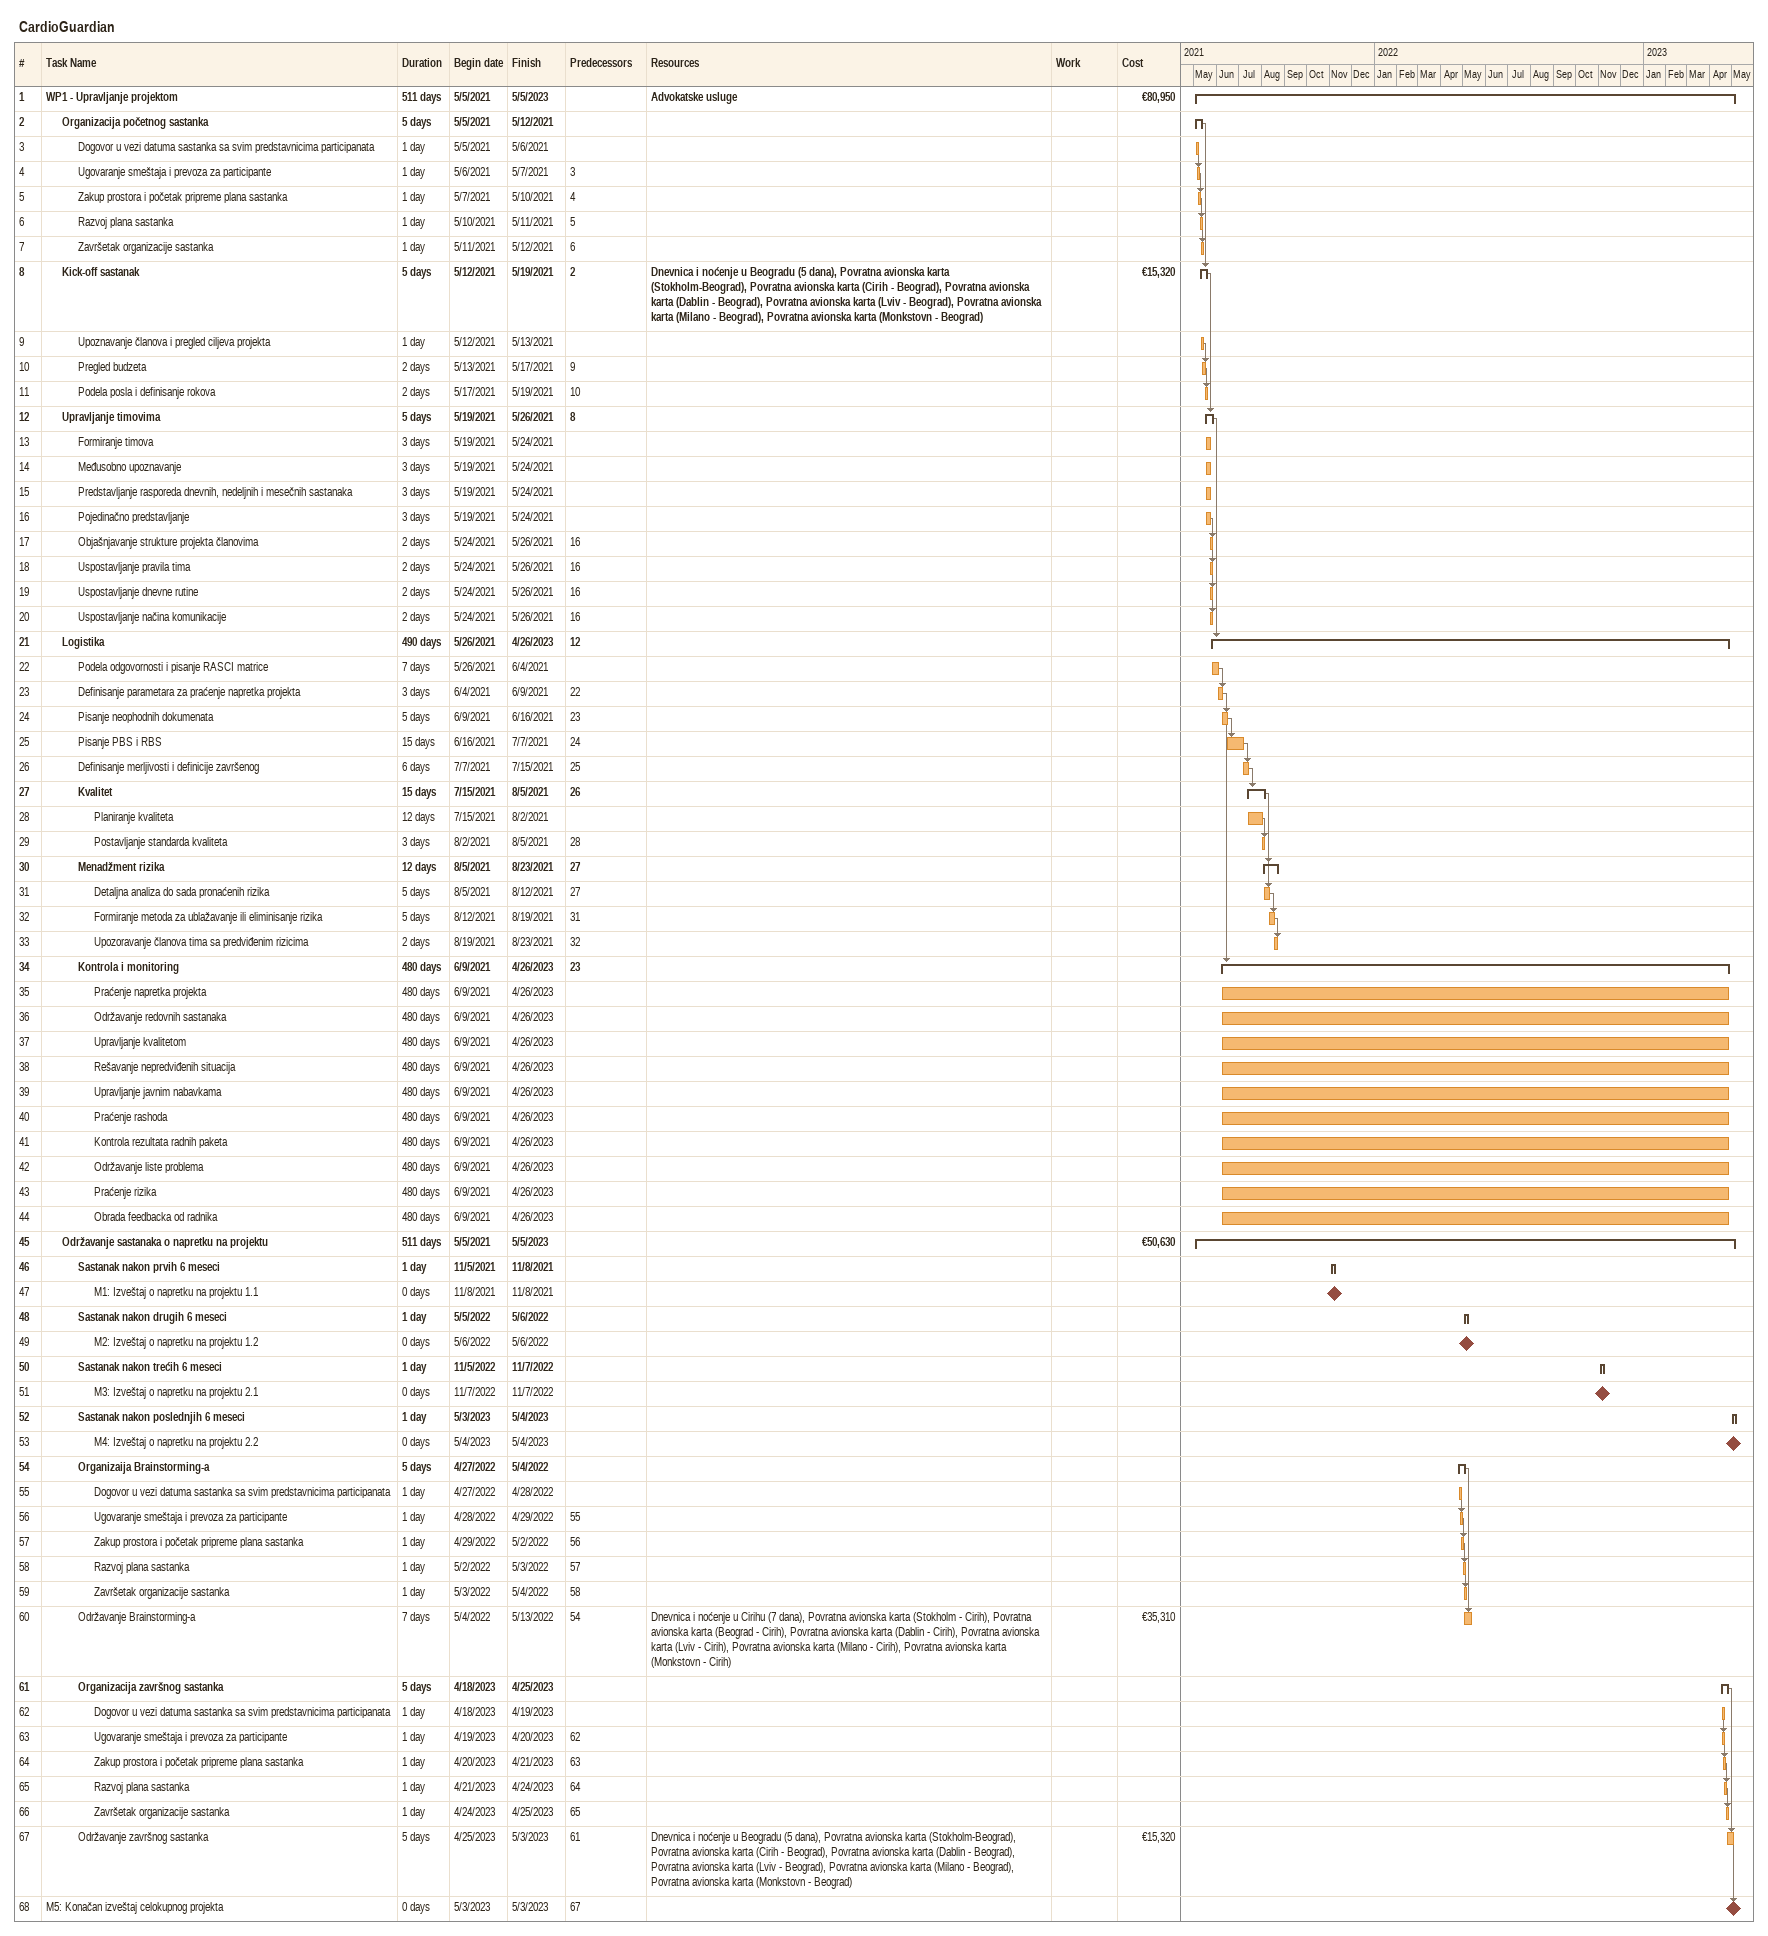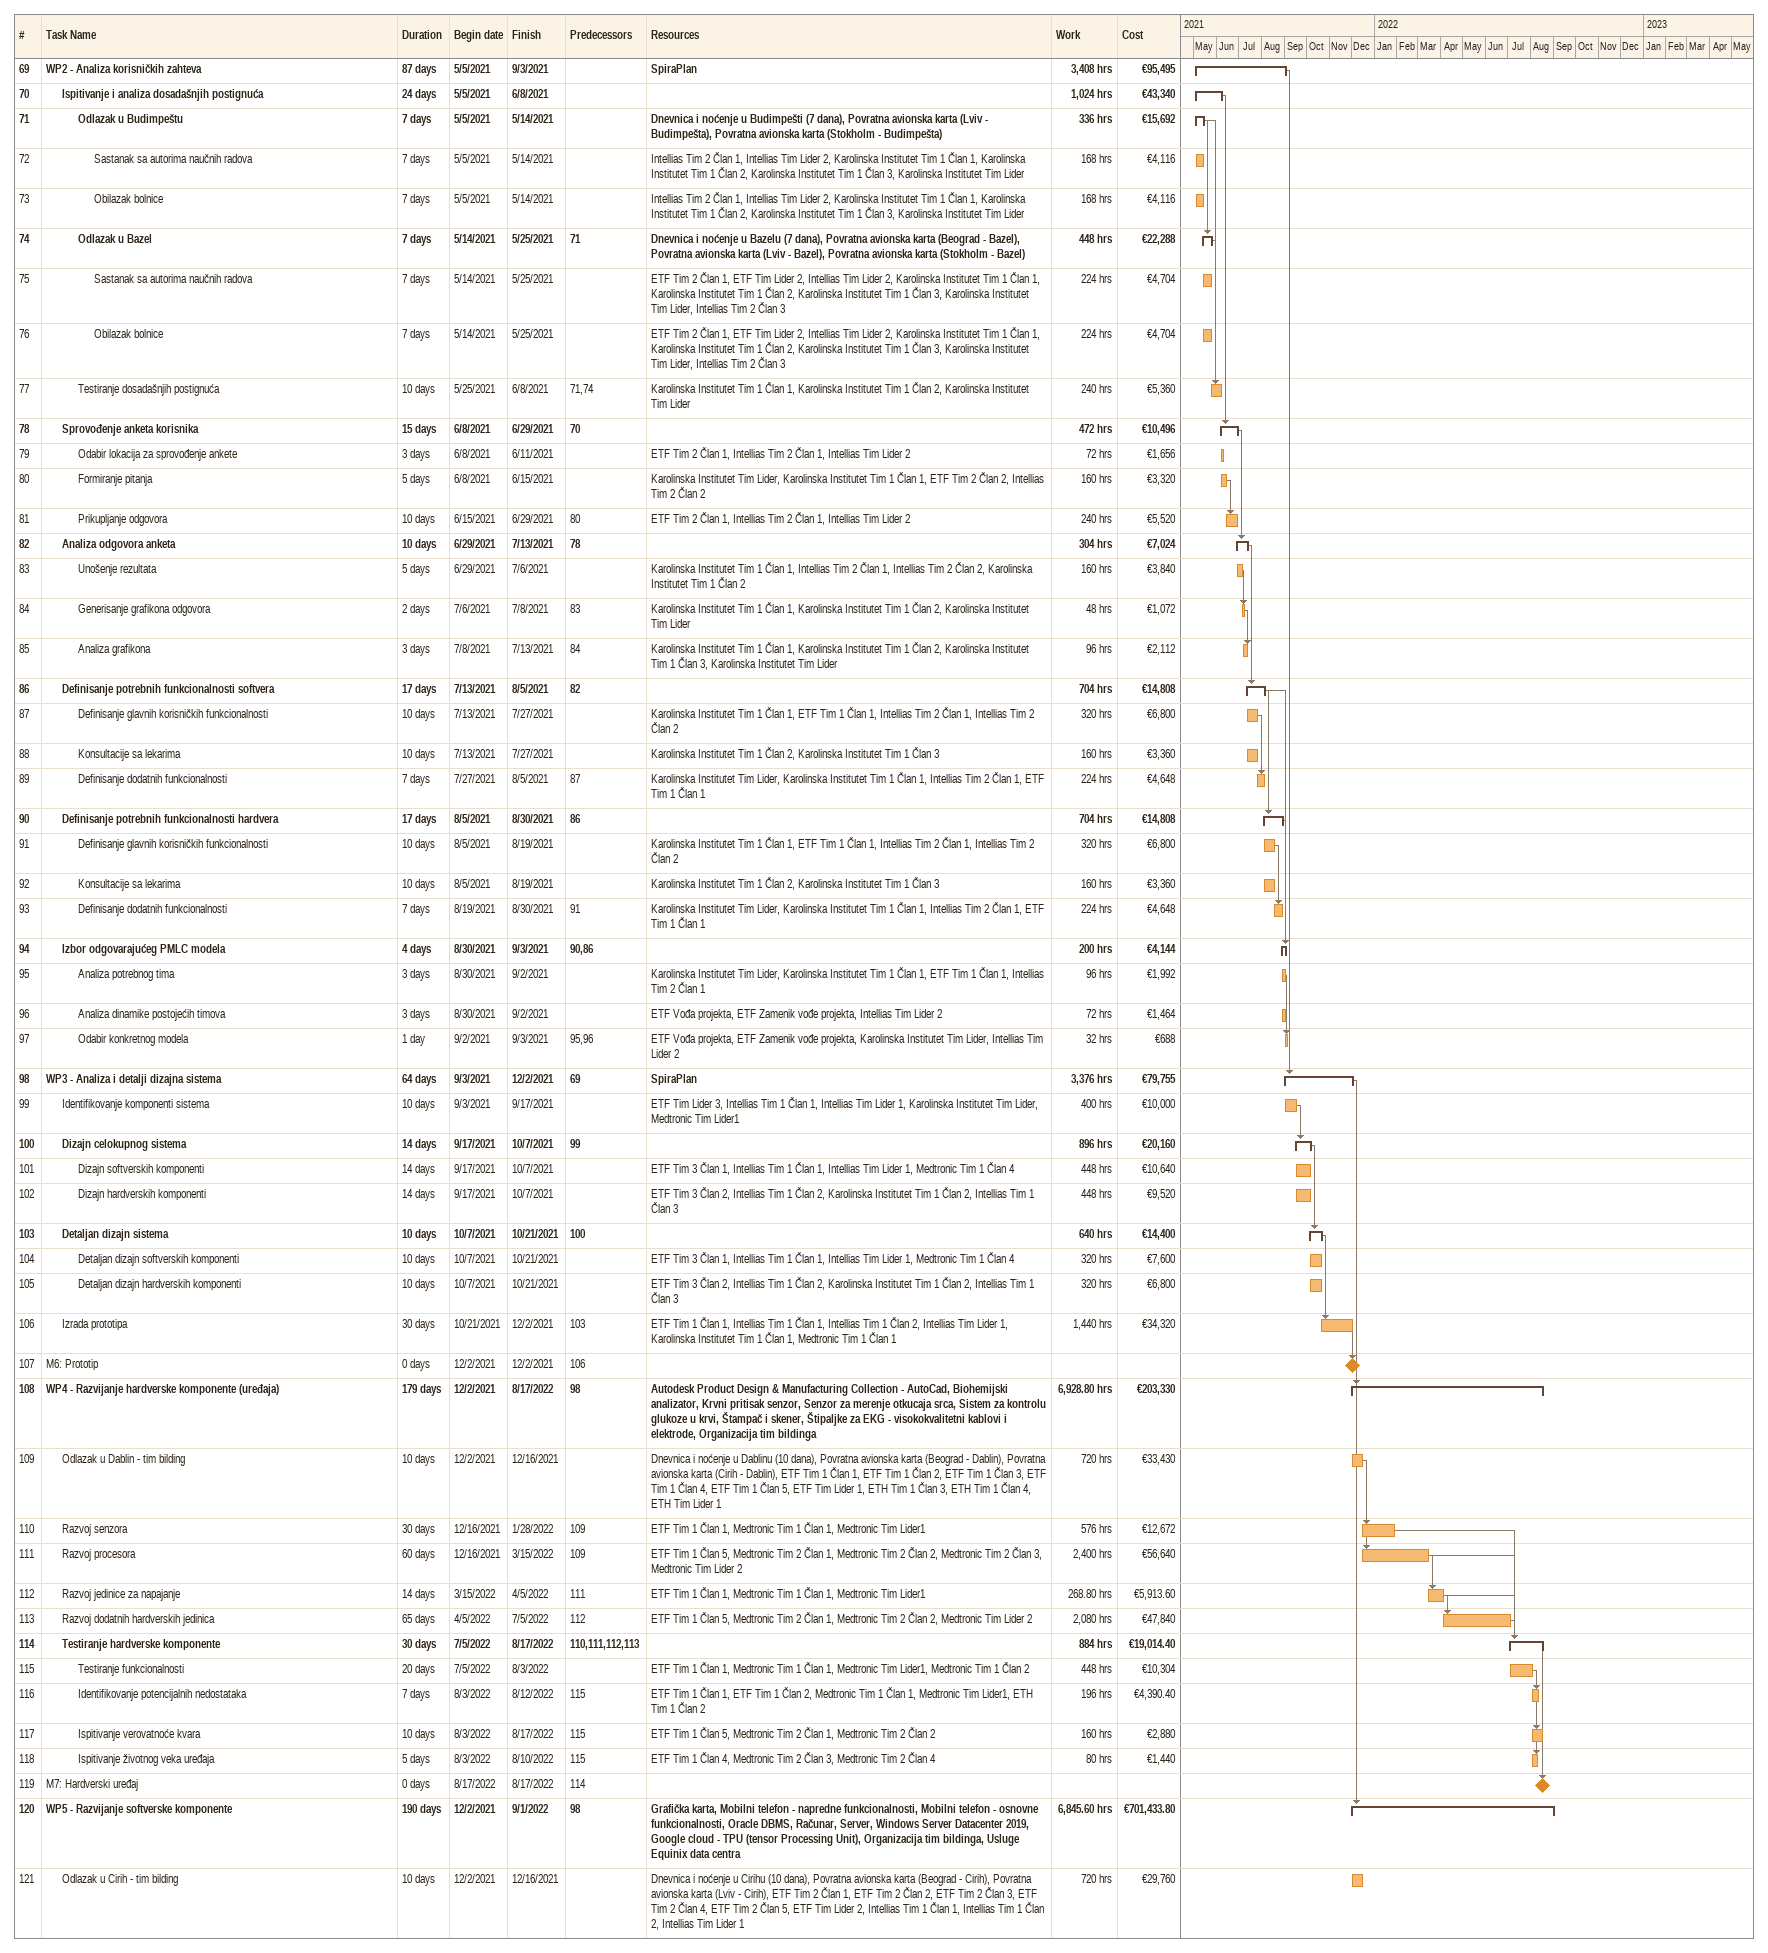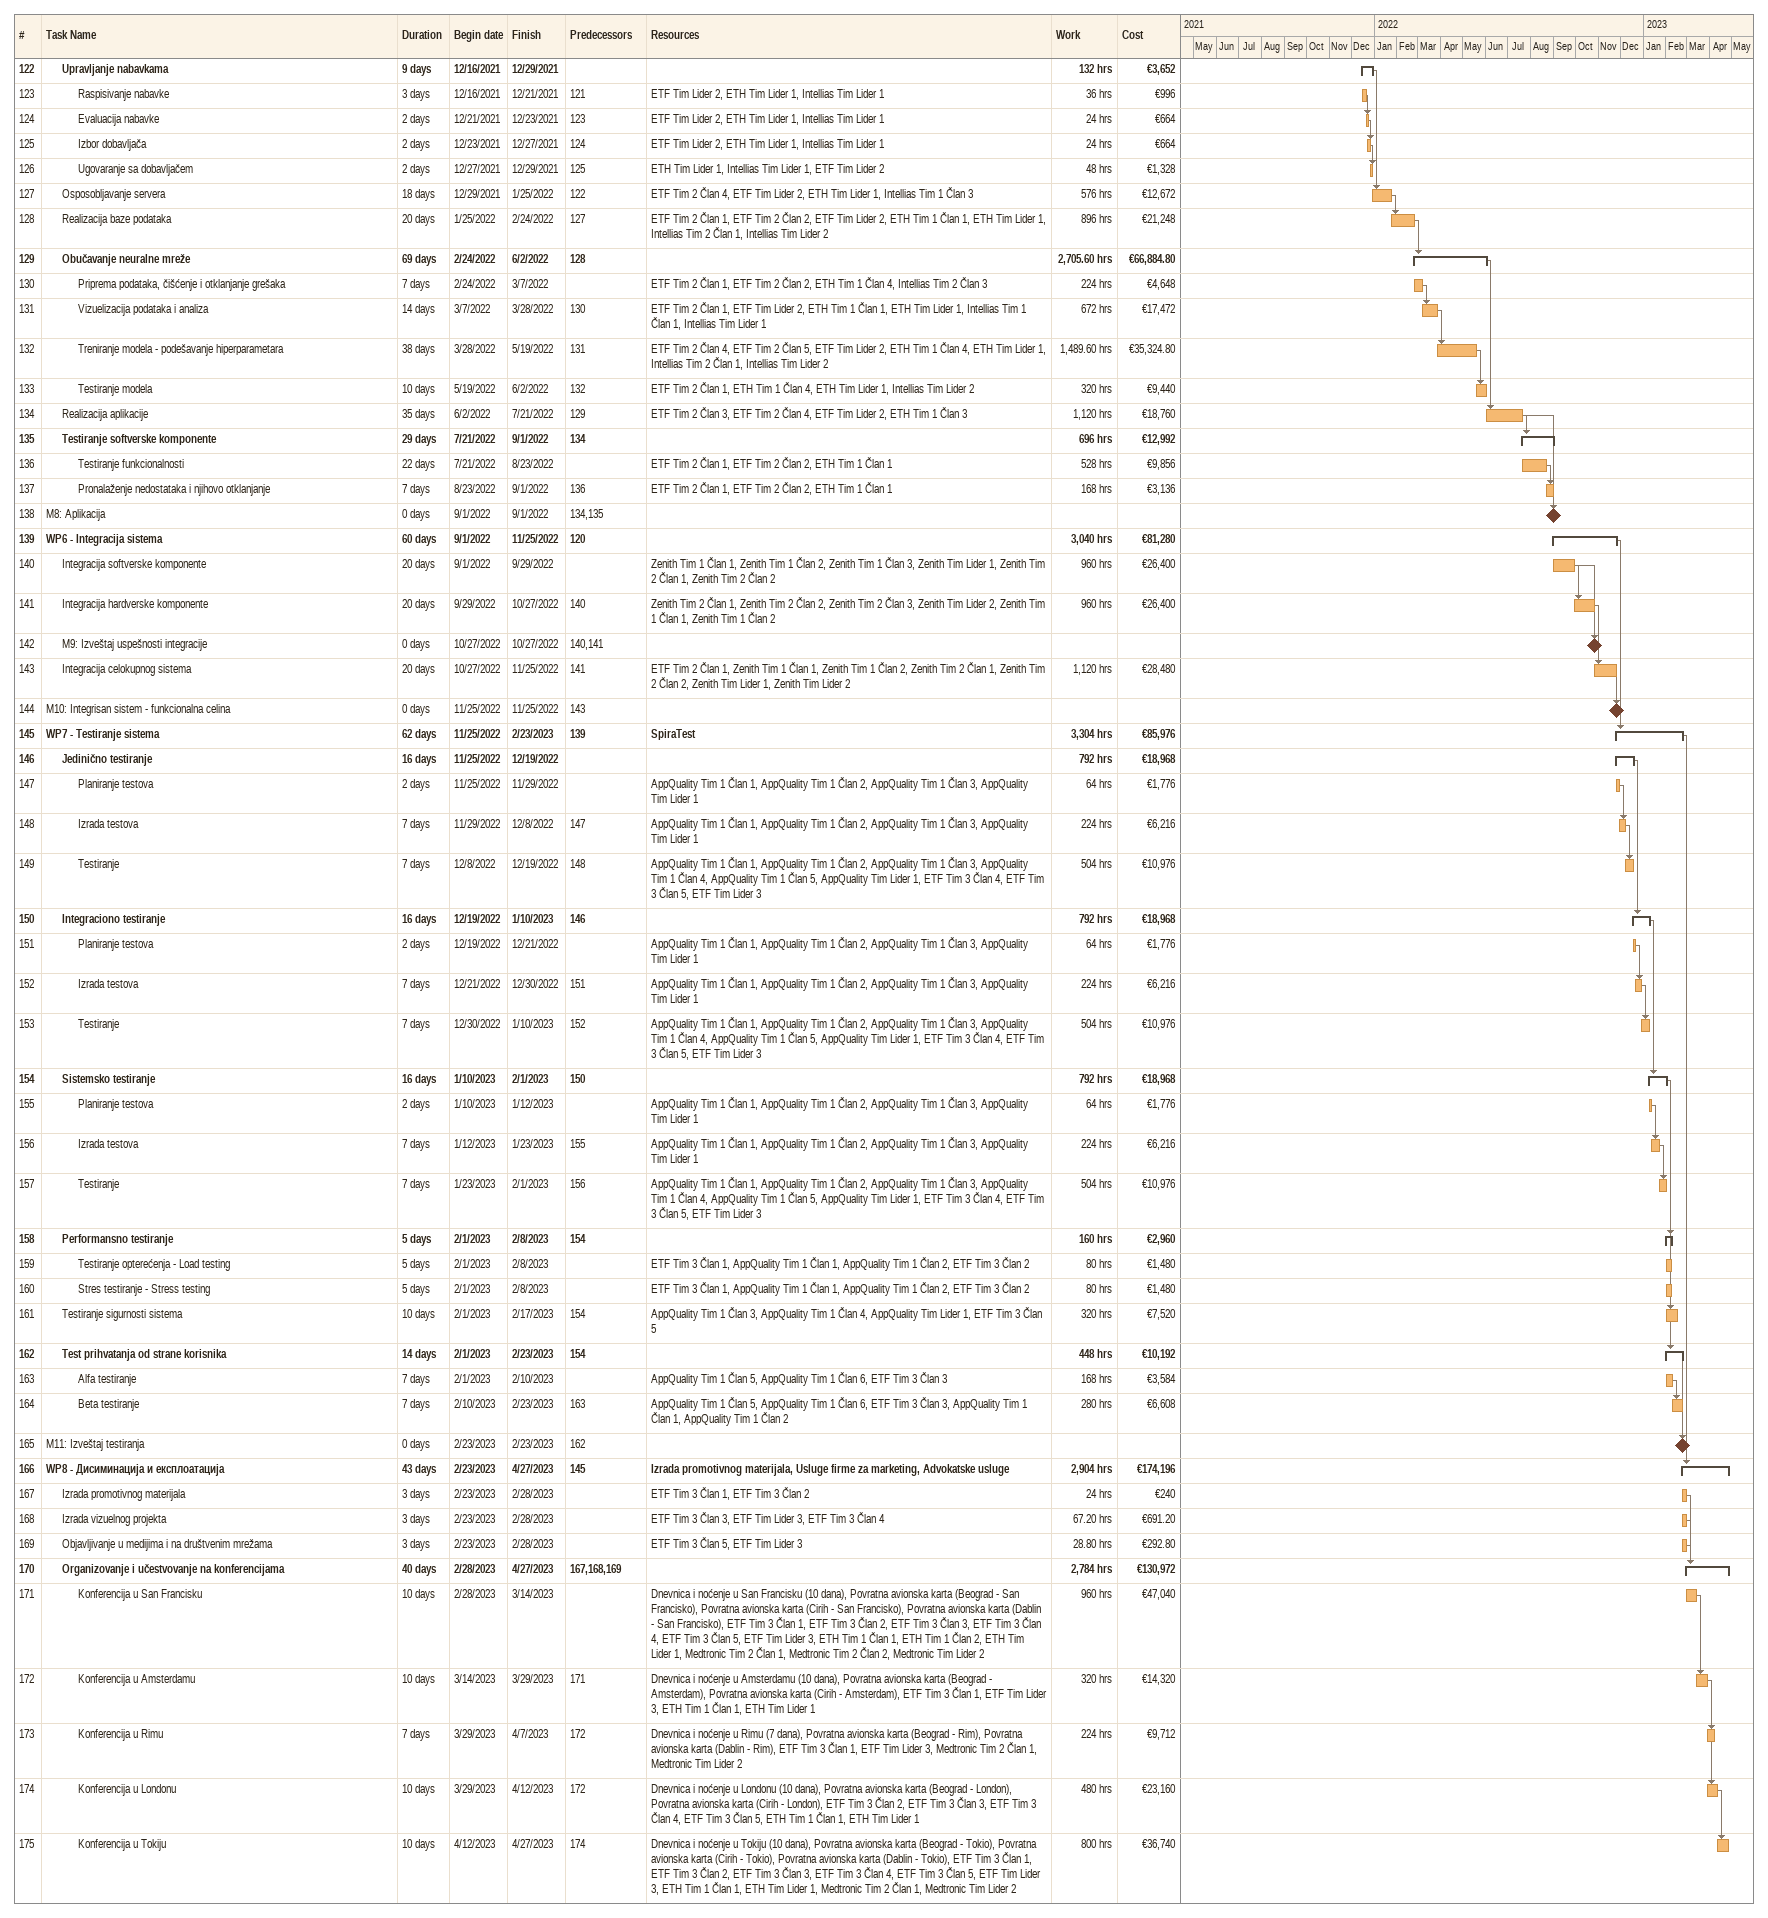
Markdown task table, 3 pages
CardioGuardian

| ID | Level | Task | Duration | Start | Finish | Predecessors | Resources | Work (h) | Cost (€) |
|---|---|---|---|---|---|---|---|---|---|
| 1 | 1 | **WP1 - Upravljanje projektom** | 511d | 2021-05-05 | 2023-05-05 |  | Advokatske usluge |  | 80950 |
| 2 | 2 | **Organizacija početnog sastanka** | 5d | 2021-05-05 | 2021-05-12 |  |  |  |  |
| 3 | 3 | Dogovor u vezi datuma sastanka sa svim predstavnicima participanata | 1d | 2021-05-05 | 2021-05-06 |  |  |  |  |
| 4 | 3 | Ugovaranje smeštaja i prevoza za participante | 1d | 2021-05-06 | 2021-05-07 | 3 |  |  |  |
| 5 | 3 | Zakup prostora i početak pripreme plana sastanka | 1d | 2021-05-07 | 2021-05-10 | 4 |  |  |  |
| 6 | 3 | Razvoj plana sastanka | 1d | 2021-05-10 | 2021-05-11 | 5 |  |  |  |
| 7 | 3 | Završetak organizacije sastanka | 1d | 2021-05-11 | 2021-05-12 | 6 |  |  |  |
| 8 | 2 | **Kick-off sastanak** | 5d | 2021-05-12 | 2021-05-19 | 2 | Dnevnica i noćenje u Beogradu (5 dana), Povratna avionska karta (Stokholm-Beograd), Povratna avionska karta (Cirih - Beograd), Povratna avionska karta (Dablin - Beograd), Povratna avionska karta (Lviv - Beograd), Povratna avionska karta (Milano - Beograd), Povratna avionska karta (Monkstovn - Beograd) |  | 15320 |
| 9 | 3 | Upoznavanje članova i pregled ciljeva projekta | 1d | 2021-05-12 | 2021-05-13 |  |  |  |  |
| 10 | 3 | Pregled budzeta | 2d | 2021-05-13 | 2021-05-17 | 9 |  |  |  |
| 11 | 3 | Podela posla i definisanje rokova | 2d | 2021-05-17 | 2021-05-19 | 10 |  |  |  |
| 12 | 2 | **Upravljanje timovima** | 5d | 2021-05-19 | 2021-05-26 | 8 |  |  |  |
| 13 | 3 | Formiranje timova | 3d | 2021-05-19 | 2021-05-24 |  |  |  |  |
| 14 | 3 | Međusobno upoznavanje | 3d | 2021-05-19 | 2021-05-24 |  |  |  |  |
| 15 | 3 | Predstavljanje rasporeda dnevnih, nedeljnih i mesečnih sastanaka | 3d | 2021-05-19 | 2021-05-24 |  |  |  |  |
| 16 | 3 | Pojedinačno predstavljanje | 3d | 2021-05-19 | 2021-05-24 |  |  |  |  |
| 17 | 3 | Objašnjavanje strukture projekta članovima | 2d | 2021-05-24 | 2021-05-26 | 16 |  |  |  |
| 18 | 3 | Uspostavljanje pravila tima | 2d | 2021-05-24 | 2021-05-26 | 16 |  |  |  |
| 19 | 3 | Uspostavljanje dnevne rutine | 2d | 2021-05-24 | 2021-05-26 | 16 |  |  |  |
| 20 | 3 | Uspostavljanje načina komunikacije | 2d | 2021-05-24 | 2021-05-26 | 16 |  |  |  |
| 21 | 2 | **Logistika** | 490d | 2021-05-26 | 2023-04-26 | 12 |  |  |  |
| 22 | 3 | Podela odgovornosti i pisanje RASCI matrice | 7d | 2021-05-26 | 2021-06-04 |  |  |  |  |
| 23 | 3 | Definisanje parametara za praćenje napretka projekta | 3d | 2021-06-04 | 2021-06-09 | 22 |  |  |  |
| 24 | 3 | Pisanje neophodnih dokumenata | 5d | 2021-06-09 | 2021-06-16 | 23 |  |  |  |
| 25 | 3 | Pisanje PBS i RBS | 15d | 2021-06-16 | 2021-07-07 | 24 |  |  |  |
| 26 | 3 | Definisanje merljivosti i definicije završenog | 6d | 2021-07-07 | 2021-07-15 | 25 |  |  |  |
| 27 | 3 | **Kvalitet** | 15d | 2021-07-15 | 2021-08-05 | 26 |  |  |  |
| 28 | 4 | Planiranje kvaliteta | 12d | 2021-07-15 | 2021-08-02 |  |  |  |  |
| 29 | 4 | Postavljanje standarda kvaliteta | 3d | 2021-08-02 | 2021-08-05 | 28 |  |  |  |
| 30 | 3 | **Menadžment rizika** | 12d | 2021-08-05 | 2021-08-23 | 27 |  |  |  |
| 31 | 4 | Detaljna analiza do sada pronaćenih rizika | 5d | 2021-08-05 | 2021-08-12 | 27 |  |  |  |
| 32 | 4 | Formiranje metoda za ublažavanje ili eliminisanje rizika | 5d | 2021-08-12 | 2021-08-19 | 31 |  |  |  |
| 33 | 4 | Upozoravanje članova tima sa predviđenim rizicima | 2d | 2021-08-19 | 2021-08-23 | 32 |  |  |  |
| 34 | 3 | **Kontrola i monitoring** | 480d | 2021-06-09 | 2023-04-26 | 23 |  |  |  |
| 35 | 4 | Praćenje napretka projekta | 480d | 2021-06-09 | 2023-04-26 |  |  |  |  |
| 36 | 4 | Održavanje redovnih sastanaka | 480d | 2021-06-09 | 2023-04-26 |  |  |  |  |
| 37 | 4 | Upravljanje kvalitetom | 480d | 2021-06-09 | 2023-04-26 |  |  |  |  |
| 38 | 4 | Rešavanje nepredviđenih situacija | 480d | 2021-06-09 | 2023-04-26 |  |  |  |  |
| 39 | 4 | Upravljanje javnim nabavkama | 480d | 2021-06-09 | 2023-04-26 |  |  |  |  |
| 40 | 4 | Praćenje rashoda | 480d | 2021-06-09 | 2023-04-26 |  |  |  |  |
| 41 | 4 | Kontrola rezultata radnih paketa | 480d | 2021-06-09 | 2023-04-26 |  |  |  |  |
| 42 | 4 | Održavanje liste problema | 480d | 2021-06-09 | 2023-04-26 |  |  |  |  |
| 43 | 4 | Praćenje rizika | 480d | 2021-06-09 | 2023-04-26 |  |  |  |  |
| 44 | 4 | Obrada feedbacka od radnika | 480d | 2021-06-09 | 2023-04-26 |  |  |  |  |
| 45 | 2 | **Održavanje sastanaka o napretku na projektu** | 511d | 2021-05-05 | 2023-05-05 |  |  |  | 50630 |
| 46 | 3 | **Sastanak nakon prvih 6 meseci** | 1d | 2021-11-05 | 2021-11-08 |  |  |  |  |
| 47 | 4 | M1: Izveštaj o napretku na projektu 1.1 | 0d | 2021-11-08 | 2021-11-08 |  |  |  |  |
| 48 | 3 | **Sastanak nakon drugih 6 meseci** | 1d | 2022-05-05 | 2022-05-06 |  |  |  |  |
| 49 | 4 | M2: Izveštaj o napretku na projektu 1.2 | 0d | 2022-05-06 | 2022-05-06 |  |  |  |  |
| 50 | 3 | **Sastanak nakon trećih 6 meseci** | 1d | 2022-11-05 | 2022-11-07 |  |  |  |  |
| 51 | 4 | M3: Izveštaj o napretku na projektu 2.1 | 0d | 2022-11-07 | 2022-11-07 |  |  |  |  |
| 52 | 3 | **Sastanak nakon poslednjih 6 meseci** | 1d | 2023-05-03 | 2023-05-04 |  |  |  |  |
| 53 | 4 | M4: Izveštaj o napretku na projektu 2.2 | 0d | 2023-05-04 | 2023-05-04 |  |  |  |  |
| 54 | 3 | **Organizaija Brainstorming-a** | 5d | 2022-04-27 | 2022-05-04 |  |  |  |  |
| 55 | 4 | Dogovor u vezi datuma sastanka sa svim predstavnicima participanata | 1d | 2022-04-27 | 2022-04-28 |  |  |  |  |
| 56 | 4 | Ugovaranje smeštaja i prevoza za participante | 1d | 2022-04-28 | 2022-04-29 | 55 |  |  |  |
| 57 | 4 | Zakup prostora i početak pripreme plana sastanka | 1d | 2022-04-29 | 2022-05-02 | 56 |  |  |  |
| 58 | 4 | Razvoj plana sastanka | 1d | 2022-05-02 | 2022-05-03 | 57 |  |  |  |
| 59 | 4 | Završetak organizacije sastanka | 1d | 2022-05-03 | 2022-05-04 | 58 |  |  |  |
| 60 | 3 | Održavanje Brainstorming-a | 7d | 2022-05-04 | 2022-05-13 | 54 | Dnevnica i noćenje u Cirihu (7 dana), Povratna avionska karta (Stokholm - Cirih), Povratna avionska karta (Beograd - Cirih), Povratna avionska karta (Dablin - Cirih), Povratna avionska karta (Lviv - Cirih), Povratna avionska karta (Milano - Cirih), Povratna avionska karta (Monkstovn - Cirih) |  | 35310 |
| 61 | 3 | **Organizacija završnog sastanka** | 5d | 2023-04-18 | 2023-04-25 |  |  |  |  |
| 62 | 4 | Dogovor u vezi datuma sastanka sa svim predstavnicima participanata | 1d | 2023-04-18 | 2023-04-19 |  |  |  |  |
| 63 | 4 | Ugovaranje smeštaja i prevoza za participante | 1d | 2023-04-19 | 2023-04-20 | 62 |  |  |  |
| 64 | 4 | Zakup prostora i početak pripreme plana sastanka | 1d | 2023-04-20 | 2023-04-21 | 63 |  |  |  |
| 65 | 4 | Razvoj plana sastanka | 1d | 2023-04-21 | 2023-04-24 | 64 |  |  |  |
| 66 | 4 | Završetak organizacije sastanka | 1d | 2023-04-24 | 2023-04-25 | 65 |  |  |  |
| 67 | 3 | Održavanje završnog sastanka | 5d | 2023-04-25 | 2023-05-03 | 61 | Dnevnica i noćenje u Beogradu (5 dana), Povratna avionska karta (Stokholm-Beograd), Povratna avionska karta (Cirih - Beograd), Povratna avionska karta (Dablin - Beograd), Povratna avionska karta (Lviv - Beograd), Povratna avionska karta (Milano - Beograd), Povratna avionska karta (Monkstovn - Beograd) |  | 15320 |
| 68 | 1 | M5: Konačan izveštaj celokupnog projekta | 0d | 2023-05-03 | 2023-05-03 | 67 |  |  |  |
| 69 | 1 | **WP2 - Analiza korisničkih zahteva** | 87d | 2021-05-05 | 2021-09-03 |  | SpiraPlan | 3408 | 95495 |
| 70 | 2 | **Ispitivanje i analiza dosadašnjih postignuća** | 24d | 2021-05-05 | 2021-06-08 |  |  | 1024 | 43340 |
| 71 | 3 | **Odlazak u Budimpeštu** | 7d | 2021-05-05 | 2021-05-14 |  | Dnevnica i noćenje u Budimpešti (7 dana), Povratna avionska karta (Lviv - Budimpešta), Povratna avionska karta (Stokholm - Budimpešta) | 336 | 15692 |
| 72 | 4 | Sastanak sa autorima naučnih radova | 7d | 2021-05-05 | 2021-05-14 |  | Intellias Tim 2 Član 1, Intellias Tim Lider 2, Karolinska Institutet Tim 1 Član 1, Karolinska Institutet Tim 1 Član 2, Karolinska Institutet Tim 1 Član 3, Karolinska Institutet Tim Lider | 168 | 4116 |
| 73 | 4 | Obilazak bolnice | 7d | 2021-05-05 | 2021-05-14 |  | Intellias Tim 2 Član 1, Intellias Tim Lider 2, Karolinska Institutet Tim 1 Član 1, Karolinska Institutet Tim 1 Član 2, Karolinska Institutet Tim 1 Član 3, Karolinska Institutet Tim Lider | 168 | 4116 |
| 74 | 3 | **Odlazak u Bazel** | 7d | 2021-05-14 | 2021-05-25 | 71 | Dnevnica i noćenje u Bazelu (7 dana), Povratna avionska karta (Beograd - Bazel), Povratna avionska karta (Lviv - Bazel), Povratna avionska karta (Stokholm - Bazel) | 448 | 22288 |
| 75 | 4 | Sastanak sa autorima naučnih radova | 7d | 2021-05-14 | 2021-05-25 |  | ETF Tim 2 Član 1, ETF Tim Lider 2, Intellias Tim Lider 2, Karolinska Institutet Tim 1 Član 1, Karolinska Institutet Tim 1 Član 2, Karolinska Institutet Tim 1 Član 3, Karolinska Institutet Tim Lider, Intellias Tim 2 Član 3 | 224 | 4704 |
| 76 | 4 | Obilazak bolnice | 7d | 2021-05-14 | 2021-05-25 |  | ETF Tim 2 Član 1, ETF Tim Lider 2, Intellias Tim Lider 2, Karolinska Institutet Tim 1 Član 1, Karolinska Institutet Tim 1 Član 2, Karolinska Institutet Tim 1 Član 3, Karolinska Institutet Tim Lider, Intellias Tim 2 Član 3 | 224 | 4704 |
| 77 | 3 | Testiranje dosadašnjih postignuća | 10d | 2021-05-25 | 2021-06-08 | 71, 74 | Karolinska Institutet Tim 1 Član 1, Karolinska Institutet Tim 1 Član 2, Karolinska Institutet Tim Lider | 240 | 5360 |
| 78 | 2 | **Sprovođenje anketa korisnika** | 15d | 2021-06-08 | 2021-06-29 | 70 |  | 472 | 10496 |
| 79 | 3 | Odabir lokacija za sprovođenje ankete | 3d | 2021-06-08 | 2021-06-11 |  | ETF Tim 2 Član 1, Intellias Tim 2 Član 1, Intellias Tim Lider 2 | 72 | 1656 |
| 80 | 3 | Formiranje pitanja | 5d | 2021-06-08 | 2021-06-15 |  | Karolinska Institutet Tim Lider, Karolinska Institutet Tim 1 Član 1, ETF Tim 2 Član 2, Intellias Tim 2 Član 2 | 160 | 3320 |
| 81 | 3 | Prikupljanje odgovora | 10d | 2021-06-15 | 2021-06-29 | 80 | ETF Tim 2 Član 1, Intellias Tim 2 Član 1, Intellias Tim Lider 2 | 240 | 5520 |
| 82 | 2 | **Analiza odgovora anketa** | 10d | 2021-06-29 | 2021-07-13 | 78 |  | 304 | 7024 |
| 83 | 3 | Unošenje rezultata | 5d | 2021-06-29 | 2021-07-06 |  | Karolinska Institutet Tim 1 Član 1, Intellias Tim 2 Član 1, Intellias Tim 2 Član 2, Karolinska Institutet Tim 1 Član 2 | 160 | 3840 |
| 84 | 3 | Generisanje grafikona odgovora | 2d | 2021-07-06 | 2021-07-08 | 83 | Karolinska Institutet Tim 1 Član 1, Karolinska Institutet Tim 1 Član 2, Karolinska Institutet Tim Lider | 48 | 1072 |
| 85 | 3 | Analiza grafikona | 3d | 2021-07-08 | 2021-07-13 | 84 | Karolinska Institutet Tim 1 Član 1, Karolinska Institutet Tim 1 Član 2, Karolinska Institutet Tim 1 Član 3, Karolinska Institutet Tim Lider | 96 | 2112 |
| 86 | 2 | **Definisanje potrebnih funkcionalnosti softvera** | 17d | 2021-07-13 | 2021-08-05 | 82 |  | 704 | 14808 |
| 87 | 3 | Definisanje glavnih korisničkih funkcionalnosti | 10d | 2021-07-13 | 2021-07-27 |  | Karolinska Institutet Tim 1 Član 1, ETF Tim 1 Član 1, Intellias Tim 2 Član 1, Intellias Tim 2 Član 2 | 320 | 6800 |
| 88 | 3 | Konsultacije sa lekarima | 10d | 2021-07-13 | 2021-07-27 |  | Karolinska Institutet Tim 1 Član 2, Karolinska Institutet Tim 1 Član 3 | 160 | 3360 |
| 89 | 3 | Definisanje dodatnih funkcionalnosti | 7d | 2021-07-27 | 2021-08-05 | 87 | Karolinska Institutet Tim Lider, Karolinska Institutet Tim 1 Član 1, Intellias Tim 2 Član 1, ETF Tim 1 Član 1 | 224 | 4648 |
| 90 | 2 | **Definisanje potrebnih funkcionalnosti hardvera** | 17d | 2021-08-05 | 2021-08-30 | 86 |  | 704 | 14808 |
| 91 | 3 | Definisanje glavnih korisničkih funkcionalnosti | 10d | 2021-08-05 | 2021-08-19 |  | Karolinska Institutet Tim 1 Član 1, ETF Tim 1 Član 1, Intellias Tim 2 Član 1, Intellias Tim 2 Član 2 | 320 | 6800 |
| 92 | 3 | Konsultacije sa lekarima | 10d | 2021-08-05 | 2021-08-19 |  | Karolinska Institutet Tim 1 Član 2, Karolinska Institutet Tim 1 Član 3 | 160 | 3360 |
| 93 | 3 | Definisanje dodatnih funkcionalnosti | 7d | 2021-08-19 | 2021-08-30 | 91 | Karolinska Institutet Tim Lider, Karolinska Institutet Tim 1 Član 1, Intellias Tim 2 Član 1, ETF Tim 1 Član 1 | 224 | 4648 |
| 94 | 2 | **Izbor odgovarajućeg PMLC modela** | 4d | 2021-08-30 | 2021-09-03 | 90, 86 |  | 200 | 4144 |
| 95 | 3 | Analiza potrebnog tima | 3d | 2021-08-30 | 2021-09-02 |  | Karolinska Institutet Tim Lider, Karolinska Institutet Tim 1 Član 1, ETF Tim 1 Član 1, Intellias Tim 2 Član 1 | 96 | 1992 |
| 96 | 3 | Analiza dinamike postojećih timova | 3d | 2021-08-30 | 2021-09-02 |  | ETF Vođa projekta, ETF Zamenik vođe projekta, Intellias Tim Lider 2 | 72 | 1464 |
| 97 | 3 | Odabir konkretnog modela | 1d | 2021-09-02 | 2021-09-03 | 95, 96 | ETF Vođa projekta, ETF Zamenik vođe projekta, Karolinska Institutet Tim Lider, Intellias Tim Lider 2 | 32 | 688 |
| 98 | 1 | **WP3 - Analiza i detalji dizajna sistema** | 64d | 2021-09-03 | 2021-12-02 | 69 | SpiraPlan | 3376 | 79755 |
| 99 | 2 | Identifikovanje komponenti sistema | 10d | 2021-09-03 | 2021-09-17 |  | ETF Tim Lider 3, Intellias Tim 1 Član 1, Intellias Tim Lider 1, Karolinska Institutet Tim Lider, Medtronic Tim Lider1 | 400 | 10000 |
| 100 | 2 | **Dizajn celokupnog sistema** | 14d | 2021-09-17 | 2021-10-07 | 99 |  | 896 | 20160 |
| 101 | 3 | Dizajn softverskih komponenti | 14d | 2021-09-17 | 2021-10-07 |  | ETF Tim 3 Član 1, Intellias Tim 1 Član 1, Intellias Tim Lider 1, Medtronic Tim 1 Član 4 | 448 | 10640 |
| 102 | 3 | Dizajn hardverskih komponenti | 14d | 2021-09-17 | 2021-10-07 |  | ETF Tim 3 Član 2, Intellias Tim 1 Član 2, Karolinska Institutet Tim 1 Član 2, Intellias Tim 1 Član 3 | 448 | 9520 |
| 103 | 2 | **Detaljan dizajn sistema** | 10d | 2021-10-07 | 2021-10-21 | 100 |  | 640 | 14400 |
| 104 | 3 | Detaljan dizajn softverskih komponenti | 10d | 2021-10-07 | 2021-10-21 |  | ETF Tim 3 Član 1, Intellias Tim 1 Član 1, Intellias Tim Lider 1, Medtronic Tim 1 Član 4 | 320 | 7600 |
| 105 | 3 | Detaljan dizajn hardverskih komponenti | 10d | 2021-10-07 | 2021-10-21 |  | ETF Tim 3 Član 2, Intellias Tim 1 Član 2, Karolinska Institutet Tim 1 Član 2, Intellias Tim 1 Član 3 | 320 | 6800 |
| 106 | 2 | Izrada prototipa | 30d | 2021-10-21 | 2021-12-02 | 103 | ETF Tim 1 Član 1, Intellias Tim 1 Član 1, Intellias Tim 1 Član 2, Intellias Tim Lider 1, Karolinska Institutet Tim 1 Član 1, Medtronic Tim 1 Član 1 | 1440 | 34320 |
| 107 | 1 | M6: Prototip | 0d | 2021-12-02 | 2021-12-02 | 106 |  |  |  |
| 108 | 1 | **WP4 - Razvijanje hardverske komponente (uređaja)** | 179d | 2021-12-02 | 2022-08-17 | 98 | Autodesk Product Design & Manufacturing Collection - AutoCad, Biohemijski analizator, Krvni pritisak senzor, Senzor za merenje otkucaja srca, Sistem za kontrolu glukoze u krvi, Štampač i skener, Štipaljke za EKG - visokokvalitetni kablovi i elektrode, Organizacija tim bildinga | 6928.80 | 203330 |
| 109 | 2 | Odlazak u Dablin - tim bilding | 10d | 2021-12-02 | 2021-12-16 |  | Dnevnica i noćenje u Dablinu (10 dana), Povratna avionska karta (Beograd - Dablin), Povratna avionska karta (Cirih - Dablin), ETF Tim 1 Član 1, ETF Tim 1 Član 2, ETF Tim 1 Član 3, ETF Tim 1 Član 4, ETF Tim 1 Član 5, ETF Tim Lider 1, ETH Tim 1 Član 3, ETH Tim 1 Član 4, ETH Tim Lider 1 | 720 | 33430 |
| 110 | 2 | Razvoj senzora | 30d | 2021-12-16 | 2022-01-28 | 109 | ETF Tim 1 Član 1, Medtronic Tim 1 Član 1, Medtronic Tim Lider1 | 576 | 12672 |
| 111 | 2 | Razvoj procesora | 60d | 2021-12-16 | 2022-03-15 | 109 | ETF Tim 1 Član 5, Medtronic Tim 2 Član 1, Medtronic Tim 2 Član 2, Medtronic Tim 2 Član 3, Medtronic Tim Lider 2 | 2400 | 56640 |
| 112 | 2 | Razvoj jedinice za napajanje | 14d | 2022-03-15 | 2022-04-05 | 111 | ETF Tim 1 Član 1, Medtronic Tim 1 Član 1, Medtronic Tim Lider1 | 268.80 | 5913.60 |
| 113 | 2 | Razvoj dodatnih hardverskih jedinica | 65d | 2022-04-05 | 2022-07-05 | 112 | ETF Tim 1 Član 5, Medtronic Tim 2 Član 1, Medtronic Tim 2 Član 2, Medtronic Tim Lider 2 | 2080 | 47840 |
| 114 | 2 | **Testiranje hardverske komponente** | 30d | 2022-07-05 | 2022-08-17 | 110, 111, 112, 113 |  | 884 | 19014.40 |
| 115 | 3 | Testiranje funkcionalnosti | 20d | 2022-07-05 | 2022-08-03 |  | ETF Tim 1 Član 1, Medtronic Tim 1 Član 1, Medtronic Tim Lider1, Medtronic Tim 1 Član 2 | 448 | 10304 |
| 116 | 3 | Identifikovanje potencijalnih nedostataka | 7d | 2022-08-03 | 2022-08-12 | 115 | ETF Tim 1 Član 1, ETF Tim 1 Član 2, Medtronic Tim 1 Član 1, Medtronic Tim Lider1, ETH Tim 1 Član 2 | 196 | 4390.40 |
| 117 | 3 | Ispitivanje verovatnoće kvara | 10d | 2022-08-03 | 2022-08-17 | 115 | ETF Tim 1 Član 5, Medtronic Tim 2 Član 1, Medtronic Tim 2 Član 2 | 160 | 2880 |
| 118 | 3 | Ispitivanje životnog veka uređaja | 5d | 2022-08-03 | 2022-08-10 | 115 | ETF Tim 1 Član 4, Medtronic Tim 2 Član 3, Medtronic Tim 2 Član 4 | 80 | 1440 |
| 119 | 1 | M7: Hardverski uređaj | 0d | 2022-08-17 | 2022-08-17 | 114 |  |  |  |
| 120 | 1 | **WP5 - Razvijanje softverske komponente** | 190d | 2021-12-02 | 2022-09-01 | 98 | Grafička karta, Mobilni telefon - napredne funkcionalnosti, Mobilni telefon - osnovne funkcionalnosti, Oracle DBMS, Računar, Server, Windows Server Datacenter 2019, Google cloud - TPU (tensor Processing Unit), Organizacija tim bildinga, Usluge Equinix data centra | 6845.60 | 701433.80 |
| 121 | 2 | Odlazak u Cirih - tim bilding | 10d | 2021-12-02 | 2021-12-16 |  | Dnevnica i noćenje u Cirihu (10 dana), Povratna avionska karta (Beograd - Cirih), Povratna avionska karta (Lviv - Cirih), ETF Tim 2 Član 1, ETF Tim 2 Član 2, ETF Tim 2 Član 3, ETF Tim 2 Član 4, ETF Tim 2 Član 5, ETF Tim Lider 2, Intellias Tim 1 Član 1, Intellias Tim 1 Član 2, Intellias Tim Lider 1 | 720 | 29760 |
| 122 | 2 | **Upravljanje nabavkama** | 9d | 2021-12-16 | 2021-12-29 |  |  | 132 | 3652 |
| 123 | 3 | Raspisivanje nabavke | 3d | 2021-12-16 | 2021-12-21 | 121 | ETF Tim Lider 2, ETH Tim Lider 1, Intellias Tim Lider 1 | 36 | 996 |
| 124 | 3 | Evaluacija nabavke | 2d | 2021-12-21 | 2021-12-23 | 123 | ETF Tim Lider 2, ETH Tim Lider 1, Intellias Tim Lider 1 | 24 | 664 |
| 125 | 3 | Izbor dobavljača | 2d | 2021-12-23 | 2021-12-27 | 124 | ETF Tim Lider 2, ETH Tim Lider 1, Intellias Tim Lider 1 | 24 | 664 |
| 126 | 3 | Ugovaranje sa dobavljačem | 2d | 2021-12-27 | 2021-12-29 | 125 | ETH Tim Lider 1, Intellias Tim Lider 1, ETF Tim Lider 2 | 48 | 1328 |
| 127 | 2 | Osposobljavanje servera | 18d | 2021-12-29 | 2022-01-25 | 122 | ETF Tim 2 Član 4, ETF Tim Lider 2, ETH Tim Lider 1, Intellias Tim 1 Član 3 | 576 | 12672 |
| 128 | 2 | Realizacija baze podataka | 20d | 2022-01-25 | 2022-02-24 | 127 | ETF Tim 2 Član 1, ETF Tim 2 Član 2, ETF Tim Lider 2, ETH Tim 1 Član 1, ETH Tim Lider 1, Intellias Tim 2 Član 1, Intellias Tim Lider 2 | 896 | 21248 |
| 129 | 2 | **Obučavanje neuralne mreže** | 69d | 2022-02-24 | 2022-06-02 | 128 |  | 2705.60 | 66884.80 |
| 130 | 3 | Priprema podataka, čišćenje i otklanjanje grešaka | 7d | 2022-02-24 | 2022-03-07 |  | ETF Tim 2 Član 1, ETF Tim 2 Član 2, ETH Tim 1 Član 4, Intellias Tim 2 Član 3 | 224 | 4648 |
| 131 | 3 | Vizuelizacija podataka i analiza | 14d | 2022-03-07 | 2022-03-28 | 130 | ETF Tim 2 Član 1, ETF Tim Lider 2, ETH Tim 1 Član 1, ETH Tim Lider 1, Intellias Tim 1 Član 1, Intellias Tim Lider 1 | 672 | 17472 |
| 132 | 3 | Treniranje modela - podešavanje hiperparametara | 38d | 2022-03-28 | 2022-05-19 | 131 | ETF Tim 2 Član 4, ETF Tim 2 Član 5, ETF Tim Lider 2, ETH Tim 1 Član 4, ETH Tim Lider 1, Intellias Tim 2 Član 1, Intellias Tim Lider 2 | 1489.60 | 35324.80 |
| 133 | 3 | Testiranje modela | 10d | 2022-05-19 | 2022-06-02 | 132 | ETF Tim 2 Član 1, ETH Tim 1 Član 4, ETH Tim Lider 1, Intellias Tim Lider 2 | 320 | 9440 |
| 134 | 2 | Realizacija aplikacije | 35d | 2022-06-02 | 2022-07-21 | 129 | ETF Tim 2 Član 3, ETF Tim 2 Član 4, ETF Tim Lider 2, ETH Tim 1 Član 3 | 1120 | 18760 |
| 135 | 2 | **Testiranje softverske komponente** | 29d | 2022-07-21 | 2022-09-01 | 134 |  | 696 | 12992 |
| 136 | 3 | Testiranje funkcionalnosti | 22d | 2022-07-21 | 2022-08-23 |  | ETF Tim 2 Član 1, ETF Tim 2 Član 2, ETH Tim 1 Član 1 | 528 | 9856 |
| 137 | 3 | Pronalaženje nedostataka i njihovo otklanjanje | 7d | 2022-08-23 | 2022-09-01 | 136 | ETF Tim 2 Član 1, ETF Tim 2 Član 2, ETH Tim 1 Član 1 | 168 | 3136 |
| 138 | 1 | M8: Aplikacija | 0d | 2022-09-01 | 2022-09-01 | 134, 135 |  |  |  |
| 139 | 1 | **WP6 - Integracija sistema** | 60d | 2022-09-01 | 2022-11-25 | 120 |  | 3040 | 81280 |
| 140 | 2 | Integracija softverske komponente | 20d | 2022-09-01 | 2022-09-29 |  | Zenith Tim 1 Član 1, Zenith Tim 1 Član 2, Zenith Tim 1 Član 3, Zenith Tim Lider 1, Zenith Tim 2 Član 1, Zenith Tim 2 Član 2 | 960 | 26400 |
| 141 | 2 | Integracija hardverske komponente | 20d | 2022-09-29 | 2022-10-27 | 140 | Zenith Tim 2 Član 1, Zenith Tim 2 Član 2, Zenith Tim 2 Član 3, Zenith Tim Lider 2, Zenith Tim 1 Član 1, Zenith Tim 1 Član 2 | 960 | 26400 |
| 142 | 2 | M9: Izveštaj uspešnosti integracije | 0d | 2022-10-27 | 2022-10-27 | 140, 141 |  |  |  |
| 143 | 2 | Integracija celokupnog sistema | 20d | 2022-10-27 | 2022-11-25 | 141 | ETF Tim 2 Član 1, Zenith Tim 1 Član 1, Zenith Tim 1 Član 2, Zenith Tim 2 Član 1, Zenith Tim 2 Član 2, Zenith Tim Lider 1, Zenith Tim Lider 2 | 1120 | 28480 |
| 144 | 1 | M10: Integrisan sistem - funkcionalna celina | 0d | 2022-11-25 | 2022-11-25 | 143 |  |  |  |
| 145 | 1 | **WP7 - Testiranje sistema** | 62d | 2022-11-25 | 2023-02-23 | 139 | SpiraTest | 3304 | 85976 |
| 146 | 2 | **Jedinično testiranje** | 16d | 2022-11-25 | 2022-12-19 |  |  | 792 | 18968 |
| 147 | 3 | Planiranje testova | 2d | 2022-11-25 | 2022-11-29 |  | AppQuality Tim 1 Član 1, AppQuality Tim 1 Član 2, AppQuality Tim 1 Član 3, AppQuality Tim Lider 1 | 64 | 1776 |
| 148 | 3 | Izrada testova | 7d | 2022-11-29 | 2022-12-08 | 147 | AppQuality Tim 1 Član 1, AppQuality Tim 1 Član 2, AppQuality Tim 1 Član 3, AppQuality Tim Lider 1 | 224 | 6216 |
| 149 | 3 | Testiranje | 7d | 2022-12-08 | 2022-12-19 | 148 | AppQuality Tim 1 Član 1, AppQuality Tim 1 Član 2, AppQuality Tim 1 Član 3, AppQuality Tim 1 Član 4, AppQuality Tim 1 Član 5, AppQuality Tim Lider 1, ETF Tim 3 Član 4, ETF Tim 3 Član 5, ETF Tim Lider 3 | 504 | 10976 |
| 150 | 2 | **Integraciono testiranje** | 16d | 2022-12-19 | 2023-01-10 | 146 |  | 792 | 18968 |
| 151 | 3 | Planiranje testova | 2d | 2022-12-19 | 2022-12-21 |  | AppQuality Tim 1 Član 1, AppQuality Tim 1 Član 2, AppQuality Tim 1 Član 3, AppQuality Tim Lider 1 | 64 | 1776 |
| 152 | 3 | Izrada testova | 7d | 2022-12-21 | 2022-12-30 | 151 | AppQuality Tim 1 Član 1, AppQuality Tim 1 Član 2, AppQuality Tim 1 Član 3, AppQuality Tim Lider 1 | 224 | 6216 |
| 153 | 3 | Testiranje | 7d | 2022-12-30 | 2023-01-10 | 152 | AppQuality Tim 1 Član 1, AppQuality Tim 1 Član 2, AppQuality Tim 1 Član 3, AppQuality Tim 1 Član 4, AppQuality Tim 1 Član 5, AppQuality Tim Lider 1, ETF Tim 3 Član 4, ETF Tim 3 Član 5, ETF Tim Lider 3 | 504 | 10976 |
| 154 | 2 | **Sistemsko testiranje** | 16d | 2023-01-10 | 2023-02-01 | 150 |  | 792 | 18968 |
| 155 | 3 | Planiranje testova | 2d | 2023-01-10 | 2023-01-12 |  | AppQuality Tim 1 Član 1, AppQuality Tim 1 Član 2, AppQuality Tim 1 Član 3, AppQuality Tim Lider 1 | 64 | 1776 |
| 156 | 3 | Izrada testova | 7d | 2023-01-12 | 2023-01-23 | 155 | AppQuality Tim 1 Član 1, AppQuality Tim 1 Član 2, AppQuality Tim 1 Član 3, AppQuality Tim Lider 1 | 224 | 6216 |
| 157 | 3 | Testiranje | 7d | 2023-01-23 | 2023-02-01 | 156 | AppQuality Tim 1 Član 1, AppQuality Tim 1 Član 2, AppQuality Tim 1 Član 3, AppQuality Tim 1 Član 4, AppQuality Tim 1 Član 5, AppQuality Tim Lider 1, ETF Tim 3 Član 4, ETF Tim 3 Član 5, ETF Tim Lider 3 | 504 | 10976 |
| 158 | 2 | **Performansno testiranje** | 5d | 2023-02-01 | 2023-02-08 | 154 |  | 160 | 2960 |
| 159 | 3 | Testiranje opterećenja - Load testing | 5d | 2023-02-01 | 2023-02-08 |  | ETF Tim 3 Član 1, AppQuality Tim 1 Član 1, AppQuality Tim 1 Član 2, ETF Tim 3 Član 2 | 80 | 1480 |
| 160 | 3 | Stres testiranje - Stress testing | 5d | 2023-02-01 | 2023-02-08 |  | ETF Tim 3 Član 1, AppQuality Tim 1 Član 1, AppQuality Tim 1 Član 2, ETF Tim 3 Član 2 | 80 | 1480 |
| 161 | 2 | Testiranje sigurnosti sistema | 10d | 2023-02-01 | 2023-02-17 | 154 | AppQuality Tim 1 Član 3, AppQuality Tim 1 Član 4, AppQuality Tim Lider 1, ETF Tim 3 Član 5 | 320 | 7520 |
| 162 | 2 | **Test prihvatanja od strane korisnika** | 14d | 2023-02-01 | 2023-02-23 | 154 |  | 448 | 10192 |
| 163 | 3 | Alfa testiranje | 7d | 2023-02-01 | 2023-02-10 |  | AppQuality Tim 1 Član 5, AppQuality Tim 1 Član 6, ETF Tim 3 Član 3 | 168 | 3584 |
| 164 | 3 | Beta testiranje | 7d | 2023-02-10 | 2023-02-23 | 163 | AppQuality Tim 1 Član 5, AppQuality Tim 1 Član 6, ETF Tim 3 Član 3, AppQuality Tim 1 Član 1, AppQuality Tim 1 Član 2 | 280 | 6608 |
| 165 | 1 | M11: Izveštaj testiranja | 0d | 2023-02-23 | 2023-02-23 | 162 |  |  |  |
| 166 | 1 | **WP8 - Дисиминација и експлоатација** | 43d | 2023-02-23 | 2023-04-27 | 145 | Izrada promotivnog materijala, Usluge firme za marketing, Advokatske usluge | 2904 | 174196 |
| 167 | 2 | Izrada promotivnog materijala | 3d | 2023-02-23 | 2023-02-28 |  | ETF Tim 3 Član 1, ETF Tim 3 Član 2 | 24 | 240 |
| 168 | 2 | Izrada vizuelnog projekta | 3d | 2023-02-23 | 2023-02-28 |  | ETF Tim 3 Član 3, ETF Tim Lider 3, ETF Tim 3 Član 4 | 67.20 | 691.20 |
| 169 | 2 | Objavljivanje u medijima i na društvenim mrežama | 3d | 2023-02-23 | 2023-02-28 |  | ETF Tim 3 Član 5, ETF Tim Lider 3 | 28.80 | 292.80 |
| 170 | 2 | **Organizovanje i učestvovanje na konferencijama** | 40d | 2023-02-28 | 2023-04-27 | 167, 168, 169 |  | 2784 | 130972 |
| 171 | 3 | Konferencija u San Francisku | 10d | 2023-02-28 | 2023-03-14 |  | Dnevnica i noćenje u San Francisku (10 dana), Povratna avionska karta (Beograd - San Francisko), Povratna avionska karta (Cirih - San Francisko), Povratna avionska karta (Dablin - San Francisko), ETF Tim 3 Član 1, ETF Tim 3 Član 2, ETF Tim 3 Član 3, ETF Tim 3 Član 4, ETF Tim 3 Član 5, ETF Tim Lider 3, ETH Tim 1 Član 1, ETH Tim 1 Član 2, ETH Tim Lider 1, Medtronic Tim 2 Član 1, Medtronic Tim 2 Član 2, Medtronic Tim Lider 2 | 960 | 47040 |
| 172 | 3 | Konferencija u Amsterdamu | 10d | 2023-03-14 | 2023-03-29 | 171 | Dnevnica i noćenje u Amsterdamu (10 dana), Povratna avionska karta (Beograd - Amsterdam), Povratna avionska karta (Cirih - Amsterdam), ETF Tim 3 Član 1, ETF Tim Lider 3, ETH Tim 1 Član 1, ETH Tim Lider 1 | 320 | 14320 |
| 173 | 3 | Konferencija u Rimu | 7d | 2023-03-29 | 2023-04-07 | 172 | Dnevnica i noćenje u Rimu (7 dana), Povratna avionska karta (Beograd - Rim), Povratna avionska karta (Dablin - Rim), ETF Tim 3 Član 1, ETF Tim Lider 3, Medtronic Tim 2 Član 1, Medtronic Tim Lider 2 | 224 | 9712 |
| 174 | 3 | Konferencija u Londonu | 10d | 2023-03-29 | 2023-04-12 | 172 | Dnevnica i noćenje u Londonu (10 dana), Povratna avionska karta (Beograd - London), Povratna avionska karta (Cirih - London), ETF Tim 3 Član 2, ETF Tim 3 Član 3, ETF Tim 3 Član 4, ETF Tim 3 Član 5, ETH Tim 1 Član 1, ETH Tim Lider 1 | 480 | 23160 |
| 175 | 3 | Konferencija u Tokiju | 10d | 2023-04-12 | 2023-04-27 | 174 | Dnevnica i noćenje u Tokiju (10 dana), Povratna avionska karta (Beograd - Tokio), Povratna avionska karta (Cirih - Tokio), Povratna avionska karta (Dablin - Tokio), ETF Tim 3 Član 1, ETF Tim 3 Član 2, ETF Tim 3 Član 3, ETF Tim 3 Član 4, ETF Tim 3 Član 5, ETF Tim Lider 3, ETH Tim 1 Član 1, ETH Tim Lider 1, Medtronic Tim 2 Član 1, Medtronic Tim Lider 2 | 800 | 36740 |
